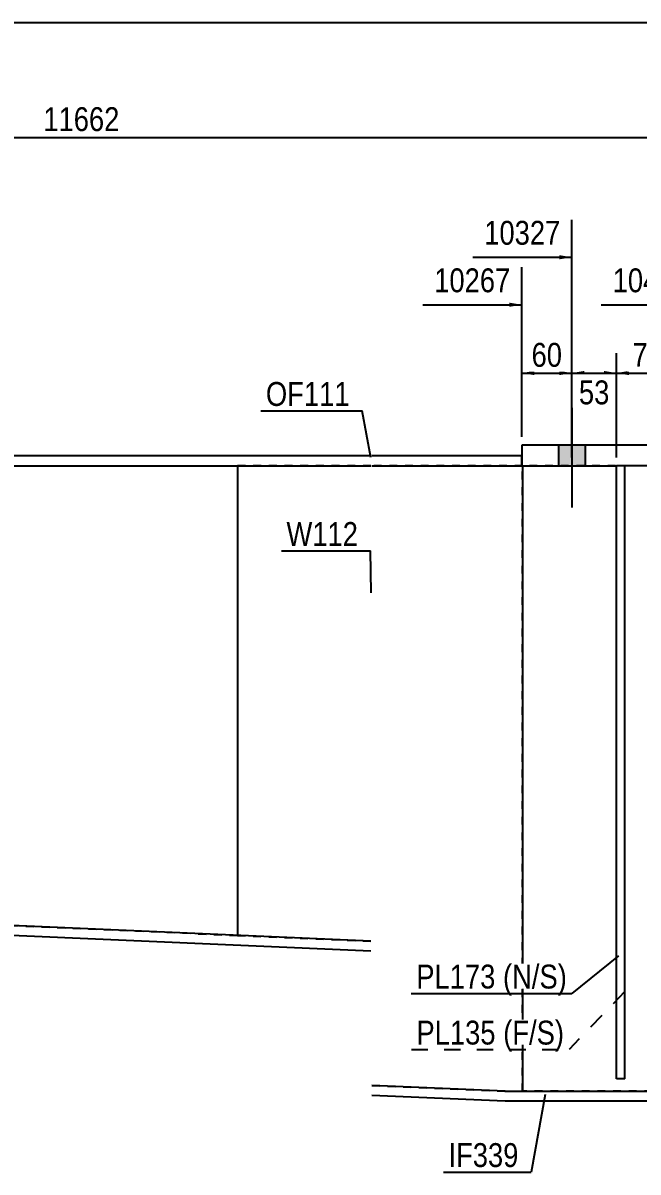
# Model space of a CAD drawing. Header units: millimetres. Extents: x -324 to 88, y -164 to 123.
# Drawn here: x -118.2 to -44.4, y -14.9 to 123 of the extents above; entities that cross this region are included whole.
import ezdxf

# ---------------------------------------------------------------- set-up
doc = ezdxf.new("R2010")
doc.units = ezdxf.units.MM
doc.linetypes.add('DXK_LINE_DOT1', pattern=[1.8814, 0.9407, -0.9407])
doc.linetypes.add('DXK_LINE_DOT2', pattern=[3.9198, 1.9599, -1.9599])
doc.styles.add('Arial Narrow', font='ARIALN.TTF', dxfattribs={"height": 0.2})

# ---------------------------------------------------------------- blocks, each defined once
blk = doc.blocks.new('Unknown-628699752-1210')
at = {"color": 5, "linetype": 'Continuous'}
blk.add_line((88.02, 122.96), (-321.98, 122.96), dxfattribs=at)
blk = doc.blocks.new('Part-628699752-1893 - 1377')
at = {"color": 7, "linetype": 'DXK_LINE_DOT1'}
for p, q in [((-46.99, -3.67), (-46.99, 69.83)), ((-45.99, -3.67), (-45.99, 69.83)), ((-45.99, -3.67), (-46.99, -3.67))]:
    blk.add_line(p, q, dxfattribs=at)
blk = doc.blocks.new('Part-628699752-1743 - 1377')
at = {"color": 7, "linetype": 'DXK_LINE_DOT1'}
for p, q in [((-138.5, 69.83), (-92.45, 69.83)), ((-138.5, 15.55), (-92.45, 13.52))]:
    blk.add_line(p, q, dxfattribs=at)
at = {"color": 2, "linetype": 'Continuous'}
blk.add_line((-92.45, 69.83), (-92.45, 13.52), dxfattribs=at)
blk = doc.blocks.new('Part-628699752-1512 - 1377')
at = {"color": 2, "linetype": 'Continuous'}
for p, q in [((51.66, 72.33), (-58.34, 72.33)), ((-58.34, 72.33), (-58.34, 69.83)), ((51.66, 69.83), (51.66, 72.33)), ((-58.34, 69.83), (-46.99, 69.83)), ((51.66, 69.83), (-45.99, 69.83))]:
    blk.add_line(p, q, dxfattribs=at)
at = {"color": 7, "linetype": 'DXK_LINE_DOT1'}
blk.add_line((-45.99, 69.83), (-46.99, 69.83), dxfattribs=at)
blk = doc.blocks.new('Bolt-628699752-1800 - 1377')
at = {"linetype": 'Continuous'}
for points in [[(-50.74, 72.33), (-53.94, 72.33), (-53.94, 69.83), (-50.74, 69.83)], [(-50.74, 72.33), (-53.94, 72.33), (-53.94, 69.83), (-50.74, 69.83)], [(-37.74, 72.33), (-40.94, 72.33), (-40.94, 69.83), (-37.74, 69.83)], [(-37.74, 72.33), (-40.94, 72.33), (-40.94, 69.83), (-37.74, 69.83)], [(-25.74, 72.33), (-28.94, 72.33), (-28.94, 69.83), (-25.74, 69.83)], [(-25.74, 72.33), (-28.94, 72.33), (-28.94, 69.83), (-25.74, 69.83)], [(-2.24, 72.33), (-5.44, 72.33), (-5.44, 69.83), (-2.24, 69.83)], [(-2.24, 72.33), (-5.44, 72.33), (-5.44, 69.83), (-2.24, 69.83)], [(21.26, 72.33), (18.06, 72.33), (18.06, 69.83), (21.26, 69.83)], [(21.26, 72.33), (18.06, 72.33), (18.06, 69.83), (21.26, 69.83)], [(33.26, 72.33), (30.06, 72.33), (30.06, 69.83), (33.26, 69.83)], [(33.26, 72.33), (30.06, 72.33), (30.06, 69.83), (33.26, 69.83)], [(47.26, 72.33), (44.06, 72.33), (44.06, 69.83), (47.26, 69.83)], [(47.26, 72.33), (44.06, 72.33), (44.06, 69.83), (47.26, 69.83)]]:
    blk.add_hatch(color=3, dxfattribs=at).paths.add_polyline_path(points)
at = {"color": 3, "linetype": 'Continuous'}
for p, q in [((-52.34, 76.8), (-52.34, 64.83)), ((-52.34, 76.8), (-52.34, 64.83)), ((-39.34, 76.8), (-39.34, 64.83)), ((-39.34, 76.8), (-39.34, 64.83)), ((-27.34, 76.8), (-27.34, 64.83)), ((-27.34, 76.8), (-27.34, 64.83)), ((-3.84, 76.8), (-3.84, 64.83)), ((-3.84, 76.8), (-3.84, 64.83)), ((19.66, 76.8), (19.66, 64.83)), ((19.66, 76.8), (19.66, 64.83)), ((31.66, 76.8), (31.66, 64.83)), ((31.66, 76.8), (31.66, 64.83)), ((45.66, 76.8), (45.66, 64.83)), ((45.66, 76.8), (45.66, 64.83)), ((-53.94, 72.33), (-53.94, 69.83)), ((-53.94, 72.33), (-53.94, 69.83)), ((-50.74, 72.33), (-50.74, 69.83)), ((-50.74, 72.33), (-50.74, 69.83)), ((-40.94, 72.33), (-40.94, 69.83)), ((-40.94, 72.33), (-40.94, 69.83)), ((-37.74, 72.33), (-37.74, 69.83)), ((-37.74, 72.33), (-37.74, 69.83)), ((-28.94, 72.33), (-28.94, 69.83)), ((-28.94, 72.33), (-28.94, 69.83)), ((-25.74, 72.33), (-25.74, 69.83)), ((-25.74, 72.33), (-25.74, 69.83)), ((-5.44, 72.33), (-5.44, 69.83)), ((-5.44, 72.33), (-5.44, 69.83)), ((-2.24, 72.33), (-2.24, 69.83)), ((-2.24, 72.33), (-2.24, 69.83)), ((18.06, 72.33), (18.06, 69.83)), ((18.06, 72.33), (18.06, 69.83)), ((21.26, 72.33), (21.26, 69.83)), ((21.26, 72.33), (21.26, 69.83)), ((30.06, 72.33), (30.06, 69.83)), ((30.06, 72.33), (30.06, 69.83)), ((33.26, 72.33), (33.26, 69.83)), ((33.26, 72.33), (33.26, 69.83)), ((44.06, 72.33), (44.06, 69.83)), ((44.06, 72.33), (44.06, 69.83)), ((47.26, 72.33), (47.26, 69.83)), ((47.26, 72.33), (47.26, 69.83))]:
    blk.add_line(p, q, dxfattribs=at)
blk = doc.blocks.new('Part-628699752-1563 - 1377')
at = {"color": 2, "linetype": 'Continuous'}
blk.add_line((-92.45, 69.83), (-92.45, 13.52), dxfattribs=at)
at = {"color": 7, "linetype": 'DXK_LINE_DOT1'}
for p, q in [((-76.45, 69.83), (-92.45, 69.83)), ((-58.24, 69.83), (-76.35, 69.83)), ((-58.24, -5.17), (-58.24, 69.83)), ((-92.45, 13.52), (-76.45, 12.82)), ((-76.35, -4.47), (-60.32, -5.17)), ((-60.32, -5.17), (-58.24, -5.17))]:
    blk.add_line(p, q, dxfattribs=at)
blk = doc.blocks.new('Part-628699752-1607 - 1377')
at = {"color": 2, "linetype": 'Continuous'}
for p, q in [((-58.24, 69.83), (-58.24, -5.17)), ((39.49, 69.64), (39.46, 69.83))]:
    blk.add_line(p, q, dxfattribs=at)
at = {"color": 7, "linetype": 'DXK_LINE_DOT1'}
for p, q in [((39.46, 69.83), (-58.24, 69.83)), ((51.38, -5.17), (39.49, 69.64)), ((51.38, -5.17), (-58.24, -5.17))]:
    blk.add_line(p, q, dxfattribs=at)
blk = doc.blocks.new('Part-628699752-1738 - 1377')
at = {"color": 2, "linetype": 'Continuous'}
for p, q in [((-122.45, 14.84), (-122.5, 13.64)), ((-76.45, 12.82), (-122.45, 14.84)), ((-76.45, 11.62), (-122.5, 13.64)), ((-60.32, -5.17), (-76.35, -4.47)), ((-60.32, -5.17), (-36.92, -5.17)), ((-60.35, -6.37), (-76.35, -5.67)), ((-36.92, -6.37), (-60.35, -6.37))]:
    blk.add_line(p, q, dxfattribs=at)
at = {"color": 7, "linetype": 'DXK_LINE_DOT1'}
blk.add_line((-36.92, -5.17), (-36.92, -6.37), dxfattribs=at)
blk = doc.blocks.new('Part-628699752-1799 - 1377')
at = {"color": 2, "linetype": 'Continuous'}
for p, q in [((-76.45, 71.03), (-122.45, 71.03)), ((-122.45, 69.83), (-122.45, 71.03)), ((-58.34, 71.03), (-76.35, 71.03)), ((-58.34, 69.83), (-58.34, 71.03)), ((-122.45, 69.83), (-76.45, 69.83)), ((-76.35, 69.83), (-58.34, 69.83))]:
    blk.add_line(p, q, dxfattribs=at)
blk = doc.blocks.new('Part-628699752-1871 - 1377')
at = {"color": 2, "linetype": 'Continuous'}
for p, q in [((-45.99, 69.83), (-46.99, 69.83)), ((-46.99, -3.67), (-46.99, 69.83)), ((-45.99, -3.67), (-45.99, 69.83)), ((-45.99, -3.67), (-46.99, -3.67))]:
    blk.add_line(p, q, dxfattribs=at)
blk = doc.blocks.new('StraightDimension-628699752-2230 - 1377')
at = {"linetype": 'Continuous'}
blk.add_hatch(color=7, dxfattribs=at).paths.add_polyline_path([(-38.42, 89.41), (-36.92, 89.16), (-38.42, 88.91)])
at = {"color": 7, "linetype": 'Continuous'}
for p, q in [((-36.92, -4.17), (-36.92, 93.66)), ((-48.81, 89.16), (-36.92, 89.16))]:
    blk.add_line(p, q, dxfattribs=at)
at = {"color": 0}
blk.add_wipeout([(-37.7, 90.06), (-37.7, 94.26), (-48.04, 94.26), (-48.04, 90.06)], dxfattribs=at)
at = {"color": 3, "style": 'Arial Narrow'}
blk.add_text('10482', height=2.863, dxfattribs=at).set_placement((-47.44, 90.66))
blk = doc.blocks.new('StraightDimension-628699752-2102 - 1377')
at = {"linetype": 'Continuous'}
for points in [[(-56.84, 80.72), (-58.34, 80.97), (-56.84, 81.22)], [(-53.84, 81.22), (-52.34, 80.97), (-53.84, 80.72)]]:
    blk.add_hatch(color=7, dxfattribs=at).paths.add_polyline_path(points)
at = {"color": 7, "linetype": 'Continuous'}
for p, q in [((-58.34, 73.33), (-58.34, 83.22)), ((-52.34, 70.83), (-52.34, 83.22)), ((-58.34, 80.97), (-52.34, 80.97))]:
    blk.add_line(p, q, dxfattribs=at)
at = {"color": 0}
blk.add_wipeout([(-52.91, 81.12), (-52.91, 85.32), (-57.77, 85.32), (-57.77, 81.12)], dxfattribs=at)
at = {"color": 3, "style": 'Arial Narrow'}
blk.add_text('60', height=2.863, dxfattribs=at).set_placement((-57.17, 81.72))
blk = doc.blocks.new('StraightDimension-628699752-2115 - 1377')
at = {"linetype": 'Continuous'}
for points in [[(-50.84, 80.72), (-52.34, 80.97), (-50.84, 81.22)], [(-48.49, 81.22), (-46.99, 80.97), (-48.49, 80.72)]]:
    blk.add_hatch(color=7, dxfattribs=at).paths.add_polyline_path(points)
at = {"color": 7, "linetype": 'Continuous'}
for p, q in [((-52.34, 70.83), (-52.34, 83.37)), ((-46.99, 70.83), (-46.99, 83.37)), ((-52.34, 80.97), (-46.99, 80.97))]:
    blk.add_line(p, q, dxfattribs=at)
at = {"color": 0}
blk.add_wipeout([(-47.24, 76.62), (-47.24, 80.82), (-52.09, 80.82), (-52.09, 76.62)], dxfattribs=at)
at = {"color": 3, "style": 'Arial Narrow'}
blk.add_text('53', height=2.863, dxfattribs=at).set_placement((-51.49, 77.22))
blk = doc.blocks.new('StraightDimension-628699752-2133 - 1377')
at = {"linetype": 'Continuous'}
for points in [[(-45.49, 80.72), (-46.99, 80.97), (-45.49, 81.22)], [(-40.99, 81.22), (-39.49, 80.97), (-40.99, 80.72)]]:
    blk.add_hatch(color=7, dxfattribs=at).paths.add_polyline_path(points)
at = {"color": 7, "linetype": 'Continuous'}
for p, q in [((-46.99, 70.83), (-46.99, 83.22)), ((-39.49, 70.8), (-39.49, 83.22)), ((-46.99, 80.97), (-39.49, 80.97))]:
    blk.add_line(p, q, dxfattribs=at)
at = {"color": 0}
blk.add_wipeout([(-40.81, 81.12), (-40.81, 85.32), (-45.67, 85.32), (-45.67, 81.12)], dxfattribs=at)
at = {"color": 3, "style": 'Arial Narrow'}
blk.add_text('75', height=2.863, dxfattribs=at).set_placement((-45.07, 81.72))
blk = doc.blocks.new('StraightDimension-628699752-2179 - 1377')
at = {"color": 7, "linetype": 'Continuous'}
blk.add_line((-301.5, 109.24), (79.16, 109.24), dxfattribs=at)
at = {"color": 0}
blk.add_wipeout([(-106, 109.39), (-106, 113.59), (-116.34, 113.59), (-116.34, 109.39)], dxfattribs=at)
at = {"color": 3, "style": 'Arial Narrow'}
blk.add_text('11662', height=2.863, dxfattribs=at).set_placement((-115.74, 109.99))
blk = doc.blocks.new('StraightDimension-628699752-2207 - 1377')
at = {"linetype": 'Continuous'}
blk.add_hatch(color=7, dxfattribs=at).paths.add_polyline_path([(-59.84, 89.41), (-58.34, 89.16), (-59.84, 88.91)])
at = {"color": 7, "linetype": 'Continuous'}
for p, q in [((-58.34, 73.33), (-58.34, 93.66)), ((-70.23, 89.16), (-58.34, 89.16))]:
    blk.add_line(p, q, dxfattribs=at)
at = {"color": 0}
blk.add_wipeout([(-59.11, 90.06), (-59.11, 94.26), (-69.45, 94.26), (-69.45, 90.06)], dxfattribs=at)
at = {"color": 3, "style": 'Arial Narrow'}
blk.add_text('10267', height=2.863, dxfattribs=at).set_placement((-68.85, 90.66))
blk = doc.blocks.new('StraightDimension-628699752-2215 - 1377')
at = {"linetype": 'Continuous'}
blk.add_hatch(color=7, dxfattribs=at).paths.add_polyline_path([(-53.84, 95.11), (-52.34, 94.86), (-53.84, 94.61)])
at = {"color": 7, "linetype": 'Continuous'}
for p, q in [((-52.34, 70.83), (-52.34, 99.36)), ((-64.23, 94.86), (-52.34, 94.86))]:
    blk.add_line(p, q, dxfattribs=at)
at = {"color": 0}
blk.add_wipeout([(-53.11, 95.76), (-53.11, 99.96), (-63.45, 99.96), (-63.45, 95.76)], dxfattribs=at)
at = {"color": 3, "style": 'Arial Narrow'}
blk.add_text('10327', height=2.863, dxfattribs=at).set_placement((-62.85, 96.36))
blk = doc.blocks.new('Mark-628699752-1559 - 1377')
at = {"color": 7, "linetype": 'Continuous'}
blk.add_line((-76.43, 54.61), (-76.48, 59.63), dxfattribs=at)
at = {"color": 0}
blk.add_wipeout([(-77.98, 60.23), (-77.98, 63.23), (-86.57, 63.23), (-86.57, 60.23)], dxfattribs=at)
blk.add_wipeout([(-77.98, 60.23), (-77.98, 63.23), (-86.57, 63.23), (-86.57, 60.23)], dxfattribs=at)
at = {"color": 7, "linetype": 'Continuous'}
blk.add_line((-87.17, 59.63), (-76.48, 59.63), dxfattribs=at)
at = {"color": 3, "style": 'Arial Narrow'}
blk.add_text('W112', height=2.863, dxfattribs=at).set_placement((-86.57, 60.23))
blk = doc.blocks.new('Mark-628699752-1889 - 1377')
at = {"color": 0}
for points in [[(-61.47, 0.43), (-61.47, 3.43), (-70.98, 3.43), (-70.98, 0.43)], [(-53.27, 0.43), (-53.27, 3.43), (-60.57, 3.43), (-60.57, 0.43)]]:
    blk.add_wipeout(points, dxfattribs=at)
for points in [[(-61.47, 0.43), (-61.47, 3.43), (-70.98, 3.43), (-70.98, 0.43)], [(-53.27, 0.43), (-53.27, 3.43), (-60.57, 3.43), (-60.57, 0.43)]]:
    blk.add_wipeout(points, dxfattribs=at)
at = {"color": 7, "linetype": 'DXK_LINE_DOT2'}
for p in [(-46.01, 6.74), (-71.58, -0.17)]:
    blk.add_line(p, (-52.67, -0.17), dxfattribs=at)
at = {"color": 3, "style": 'Arial Narrow'}
for s, p in [('PL135', (-70.98, 0.43)), ('(F/', (-60.57, 0.43)), ('S)', (-56.56, 0.43))]:
    blk.add_text(s, height=2.863, dxfattribs=at).set_placement(p)
blk = doc.blocks.new('Mark-628699752-1734 - 1377')
at = {"color": 7, "linetype": 'Continuous'}
blk.add_line((-55.53, -5.56), (-57.23, -14.86), dxfattribs=at)
at = {"color": 0}
blk.add_wipeout([(-58.73, -14.26), (-58.73, -11.26), (-67.14, -11.26), (-67.14, -14.26)], dxfattribs=at)
blk.add_wipeout([(-58.73, -14.26), (-58.73, -11.26), (-67.14, -11.26), (-67.14, -14.26)], dxfattribs=at)
at = {"color": 7, "linetype": 'Continuous'}
blk.add_line((-67.74, -14.86), (-57.23, -14.86), dxfattribs=at)
at = {"color": 3, "style": 'Arial Narrow'}
blk.add_text('IF339', height=2.863, dxfattribs=at).set_placement((-67.14, -14.26))
blk = doc.blocks.new('Mark-628699752-1795 - 1377')
at = {"color": 7, "linetype": 'Continuous'}
blk.add_line((-76.45, 70.85), (-77.49, 76.43), dxfattribs=at)
at = {"color": 0}
blk.add_wipeout([(-78.99, 77.03), (-78.99, 80.03), (-89.04, 80.03), (-89.04, 77.03)], dxfattribs=at)
blk.add_wipeout([(-78.99, 77.03), (-78.99, 80.03), (-89.04, 80.03), (-89.04, 77.03)], dxfattribs=at)
at = {"color": 7, "linetype": 'Continuous'}
blk.add_line((-89.64, 76.43), (-77.49, 76.43), dxfattribs=at)
at = {"color": 3, "style": 'Arial Narrow'}
blk.add_text('OF111', height=2.863, dxfattribs=at).set_placement((-89.04, 77.03))
blk = doc.blocks.new('Mark-628699752-1867 - 1377')
at = {"color": 0}
for points in [[(-61.5, 7.15), (-61.5, 10.15), (-71, 10.15), (-71, 7.15)], [(-52.94, 7.15), (-52.94, 10.15), (-60.6, 10.15), (-60.6, 7.15)]]:
    blk.add_wipeout(points, dxfattribs=at)
for points in [[(-61.5, 7.15), (-61.5, 10.15), (-71, 10.15), (-71, 7.15)], [(-52.94, 7.15), (-52.94, 10.15), (-60.6, 10.15), (-60.6, 7.15)]]:
    blk.add_wipeout(points, dxfattribs=at)
at = {"color": 7, "linetype": 'Continuous'}
for p in [(-46.76, 11.06), (-71.6, 6.55)]:
    blk.add_line(p, (-52.34, 6.55), dxfattribs=at)
at = {"color": 3, "style": 'Arial Narrow'}
for s, p in [('PL173', (-71, 7.15)), ('(N/', (-60.6, 7.15)), ('S)', (-56.22, 7.15))]:
    blk.add_text(s, height=2.863, dxfattribs=at).set_placement(p)

msp = doc.modelspace()

# ---------------------------------------------------------------- block references
for name in ['Unknown-628699752-1210', 'Bolt-628699752-1800 - 1377', 'Part-628699752-1512 - 1377', 'Part-628699752-1799 - 1377', 'Part-628699752-1743 - 1377', 'Part-628699752-1563 - 1377', 'Part-628699752-1607 - 1377', 'Part-628699752-1893 - 1377', 'Part-628699752-1871 - 1377', 'Part-628699752-1738 - 1377']:
    msp.add_blockref(name, (0, 0))

# ---------------------------------------------------------------- next in the draw order: block references
for name in ['StraightDimension-628699752-2230 - 1377', 'StraightDimension-628699752-2102 - 1377', 'Mark-628699752-1734 - 1377']:
    msp.add_blockref(name, (0, 0))

# ---------------------------------------------------------------- next in the draw order: block references
for name in ['StraightDimension-628699752-2115 - 1377', 'Mark-628699752-1889 - 1377']:
    msp.add_blockref(name, (0, 0))

# ---------------------------------------------------------------- next in the draw order: block references
for name in ['StraightDimension-628699752-2133 - 1377', 'Mark-628699752-1867 - 1377']:
    msp.add_blockref(name, (0, 0))

# ---------------------------------------------------------------- next in the draw order: block references
msp.add_blockref('StraightDimension-628699752-2179 - 1377', (0, 0))

# ---------------------------------------------------------------- next in the draw order: block references
for name in ['StraightDimension-628699752-2207 - 1377', 'Mark-628699752-1795 - 1377', 'Mark-628699752-1559 - 1377']:
    msp.add_blockref(name, (0, 0))

# ---------------------------------------------------------------- next in the draw order: block references
msp.add_blockref('StraightDimension-628699752-2215 - 1377', (0, 0))

doc.saveas('drawing.dxf')
